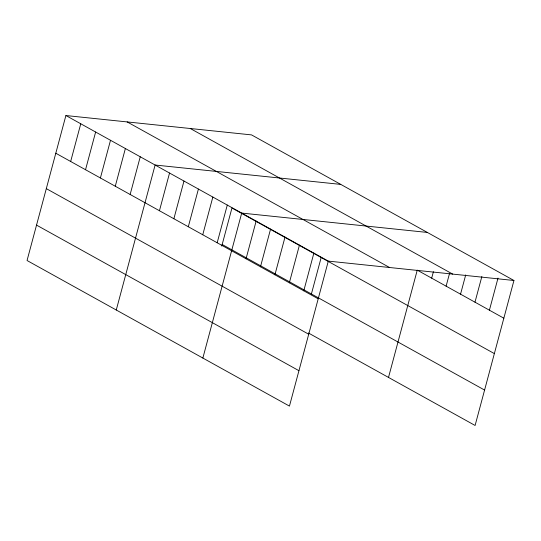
<?xml version="1.0" encoding="UTF-8"?>
<svg xmlns="http://www.w3.org/2000/svg" width="541" height="541" viewBox="0 0 541 541"><rect width="100%" height="100%" fill="white"/><g stroke="black" fill="none" stroke-linecap="round" stroke-linejoin="round"><path stroke-width="0.81" d="M65.901 115.531L27.05 260.512L289.455 406.102L328.306 261.114L65.901 115.531L251.545 134.898L513.95 280.488L475.099 425.469L308.404 332.986M70.668 161.482L80.771 123.774M85.532 169.732L95.635 132.024M100.403 177.982L110.506 140.275M115.274 186.232L125.377 148.525M130.144 194.483L140.247 156.775M116.268 310.013L155.118 165.025L340.762 184.4M159.446 210.74L169.549 173.032M173.877 218.747L183.981 181.046M188.309 226.753L198.412 189.052M202.747 234.76L212.85 197.059M217.178 242.767L227.281 205.066M221.749 246.087L231.954 208.008L494.359 353.598M202.861 358.054L241.712 213.073L427.356 232.441M246.04 258.787L256.143 221.08M260.471 266.794L270.574 229.086M274.909 274.801L285.006 237.093M289.34 282.808L299.444 245.1M303.772 290.815L313.875 253.107M311.4 293.979L321.171 257.509M388.506 377.429L417.253 270.148L503.847 318.196M431.684 278.155L433.402 271.738M446.115 286.162L449.557 273.327M460.547 294.169L465.706 274.916M474.984 302.176L481.862 276.505M489.416 310.182L498.011 278.094M328.306 261.114L513.95 280.488M190.283 128.508L452.689 274.098M127.162 121.921L389.567 267.511M222.182 244.478L484.587 390.068M55.797 153.231L318.203 298.821M46.31 188.633L308.715 334.223M36.538 225.11L298.943 370.7"/></g></svg>
